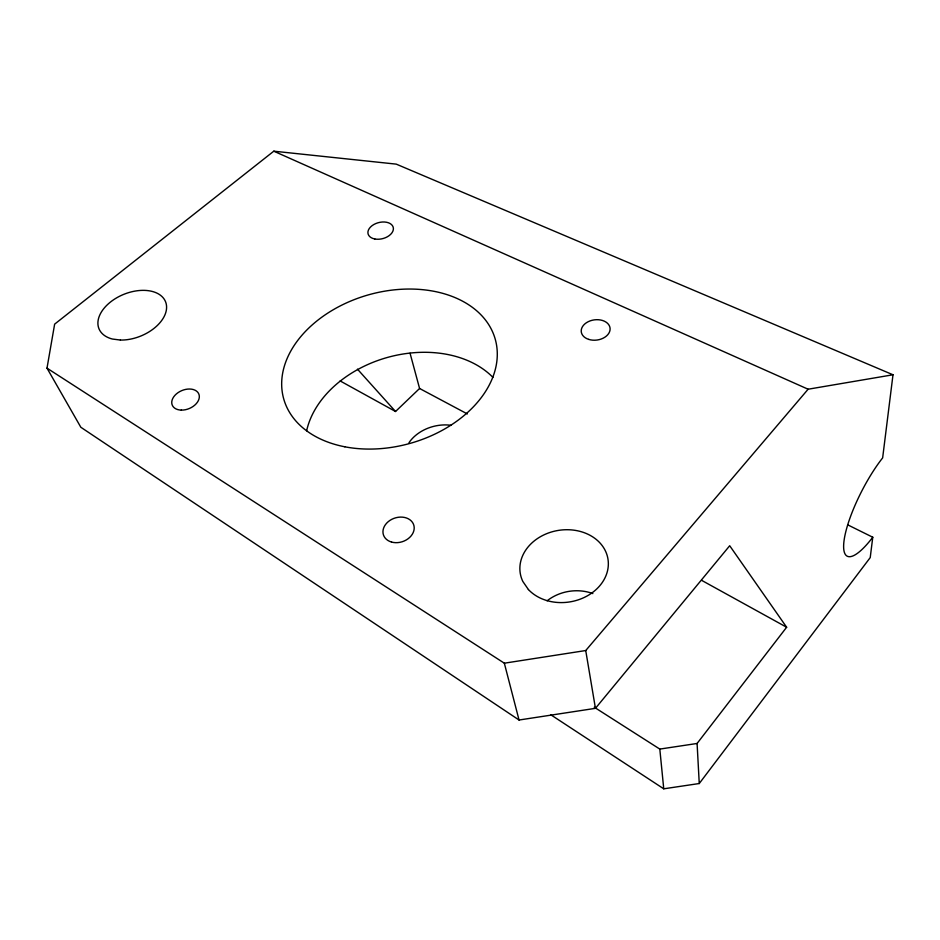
<?xml version="1.0" encoding="UTF-8"?>
<svg xmlns="http://www.w3.org/2000/svg" width="940" height="940" viewBox="0 0 940 940"><rect width="100%" height="100%" fill="white"/><g stroke="black" fill="none" stroke-linecap="round" stroke-linejoin="round"><path stroke-width="1.41" d="M847.821 524.896L872.766 537.234L870.229 557.585L699.254 783.525L663.746 788.813L550.817 714.788M699.254 783.525L697.092 743.47L786.639 627.239L729.698 545.74L595.443 708.337L519.045 720.016L80.84 427.265L47 368.151L54.638 324.147L273.799 151.187L396.269 164.136L893 374.778L882.648 457.874A65.001 16.932 -62.7 0 0 843.991 541.087A65.001 16.932 -62.7 0 0 872.766 537.234M47 368.151L504.334 663.193L585.726 650.539L808.118 389.219L893 374.778M340.139 380.935L395.54 411.497L419.581 388.478L410.063 353.252M594.245 707.221L659.809 749.086L697.092 743.47M273.799 151.187L808.118 389.219M419.581 388.478L467.345 413.941M701.734 580.403L786.639 627.239M357.47 369.162L395.54 411.497M504.334 663.193L519.045 720.016M585.726 650.539L595.443 708.337M659.809 749.086L663.746 788.813M306.64 430.767A104.258 76.457 -16 0 1 386.505 357.705A104.258 76.457 -16 0 1 492.936 377.387M547.115 600.801A41.806 35.297 -8.6 0 1 592.846 593.575M408.971 442.728A36.202 27.119 -14.9 0 1 451.153 425.315M120.414 340.057L112.354 339.023A35.931 22.525 -22.1 0 1 115.256 298.673A35.931 22.525 -22.1 0 1 166.474 305.312A35.931 22.525 -22.1 0 1 120.414 340.057M528.409 589.545L522.84 581.461A44.427 36.202 -9.2 0 1 567.079 529.714A44.427 36.202 -9.2 0 1 602.869 581.601A44.427 36.202 -9.2 0 1 528.409 589.545M344.827 446.794A109.91 77.139 -15.8 0 0 496.79 346.672A109.91 77.139 -15.8 0 0 326.791 313.748A109.91 77.139 -15.8 0 0 344.827 446.794M391.522 542.051A15.957 12.408 -18.4 0 0 414.188 527.258A15.957 12.408 -18.4 0 0 390.018 520.349A15.957 12.408 -18.4 0 0 391.522 542.051M181.291 410.11A14.394 9.706 -22.8 0 0 199.033 394.589A14.394 9.706 -22.8 0 0 176.285 394.013A14.394 9.706 -22.8 0 0 181.291 410.11M374.79 238.983A12.996 8.272 -14.5 0 0 393.39 228.326A12.996 8.272 -14.5 0 0 373.791 224.542A12.996 8.272 -14.5 0 0 374.79 238.983M588.734 339.399A14.511 10.176 -7.7 0 0 610.107 328.753A14.511 10.176 -7.7 0 0 588.158 321.727A14.511 10.176 -7.7 0 0 588.734 339.399"/></g></svg>
